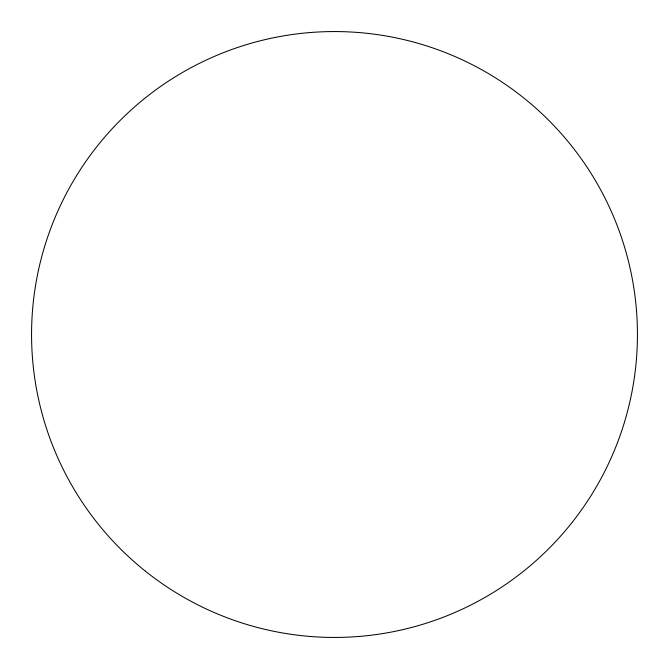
<?xml version="1.0" encoding="UTF-8"?>
<svg xmlns="http://www.w3.org/2000/svg" width="669" height="669" viewBox="0 0 669 669"><rect width="100%" height="100%" fill="white"/><g stroke="black" fill="none" stroke-linecap="round" stroke-linejoin="round"><path stroke-width="1" d="M145.508 571.259A302.94 302.94 0 0 0 634.036 379.791A302.94 302.94 0 0 0 223.956 52.45A302.94 302.94 0 0 0 145.508 571.259"/></g></svg>
